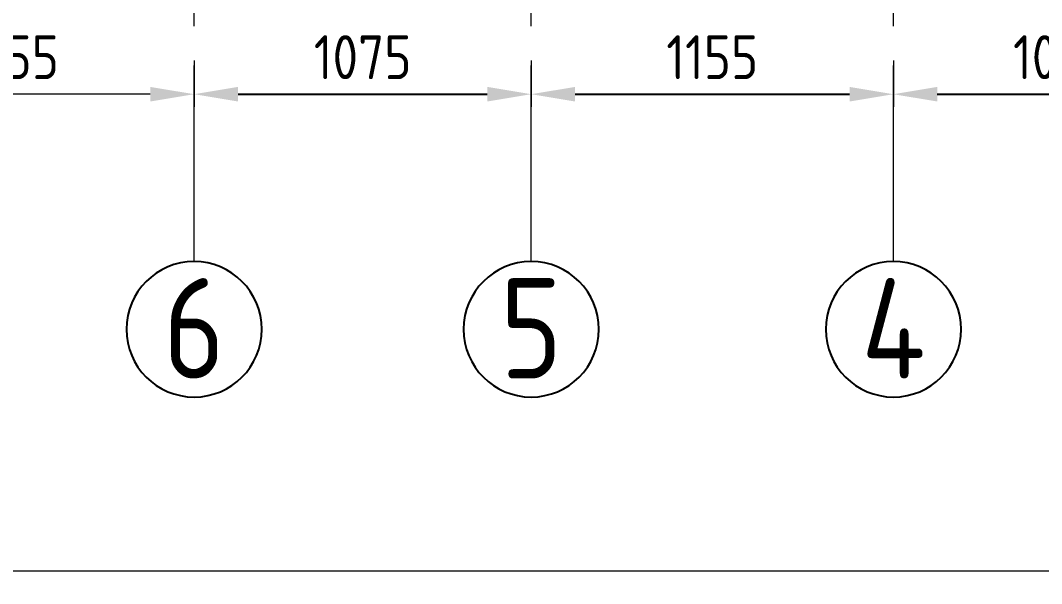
# Model space of a CAD drawing. Header units: millimetres. Extents: x 52110 to 400893, y -153728 to 31997.
# Drawn here: x 180134 to 183390, y -52259 to -50464 of the extents above; entities that cross this region are included whole.
import ezdxf
from ezdxf.enums import TextEntityAlignment as Align

# ---------------------------------------------------------------- set-up
doc = ezdxf.new("R2010")
doc.units = ezdxf.units.MM
doc.header["$LTSCALE"] = 500
doc.linetypes.add('CENTER', pattern=[2, 1.25, -0.25, 0.25, -0.25])
for name, color, linetype, lineweight in [('BIAOZHU', 3, 'Continuous', 25), ('SHI', 7, 'Continuous', 40), ('WEN', 3, 'Continuous', 20), ('ZHONG', 1, 'CENTER', 20)]:
    doc.layers.add(name, color=color, linetype=linetype, lineweight=lineweight)
doc.styles.add('GB', font='gbenor.shx', dxfattribs={"bigfont": 'gbcbig.shx'})
doc.dimstyles.new('ISO-25$0', dxfattribs={"dimscale": 40, "dimtxt": 3.5, "dimasz": 3.5, "dimexe": 1, "dimexo": 0.2, "dimgap": 1.2, "dimtad": 1, "dimtoh": 1, "dimdec": 1, "dimzin": 9, "dimdsep": 46, "dimtxsty": 'GB', "dimcen": 0, "dimclrd": 3, "dimclre": 3, "dimclrt": 256, "dimadec": 0, "dimazin": 2, "dimtfac": 1, "dimtdec": 1, "dimtix": 1, "dimtmove": 0, "dimatfit": 3, "dimldrblk": 'DOTSMALL', "dimfxl": 0, "dimlwd": -1, "dimlwe": 20, "dimarcsym": 0})

# ---------------------------------------------------------------- blocks, each defined once
blk = doc.blocks.new('序号')
at = {"layer": 'BIAOZHU'}
blk.add_circle((0, -5.397), 5.397, dxfattribs=at)
at = {"layer": 'BIAOZHU', "style": 'GB', "flags": 8}
blk.add_attdef('序号', text='', height=8, dxfattribs=at).set_placement((0, -5.478), align=Align.MIDDLE)
blk = doc.blocks.new('*D1085')
at = {"layer": 'BIAOZHU', "color": 3, "linetype": 'ByBlock', "lineweight": 20}
for p, q in [((182917.4, -50592.4), (182917.4, -50739.4)), ((183992.4, -50592.4), (183992.4, -50739.4))]:
    blk.add_line(p, q, dxfattribs=at)
at = {"layer": 'BIAOZHU', "color": 3, "linetype": 'ByBlock'}
blk.add_line((183057.4, -50699.4), (183852.4, -50699.4), dxfattribs=at)
at = {"layer": 'BIAOZHU', "color": 3}
for points in [[(183057.4, -50676.1), (183057.4, -50722.7), (182917.4, -50699.4)], [(183852.4, -50676.1), (183852.4, -50722.7), (183992.4, -50699.4)]]:
    blk.add_solid(points, dxfattribs=at)
at = {"layer": 'Defpoints', "color": 0}
for p in [(182917.4, -50584.4), (183992.4, -50584.4), (183992.4, -50699.4)]:
    blk.add_point(p, dxfattribs=at)
at = {"layer": 'BIAOZHU', "insert": (183454.9, -50581.4), "char_height": 140, "attachment_point": 5, "style": 'GB'}
blk.add_mtext('1075', dxfattribs=at)
blk = doc.blocks.new('_DotSmall')
at = {"color": 0, "linetype": 'ByBlock', "const_width": 0.5}
blk.add_lwpolyline([(-0.0625, 0, 1), (0.0625, 0, 1)], format="xyb", close=True, dxfattribs=at)
blk = doc.blocks.new('*D1092')
at = {"layer": 'BIAOZHU', "color": 3, "linetype": 'ByBlock', "lineweight": 20}
for p, q in [((180687.4, -50592.4), (180687.4, -50739.4)), ((181762.4, -50592.4), (181762.4, -50739.4))]:
    blk.add_line(p, q, dxfattribs=at)
at = {"layer": 'BIAOZHU', "color": 3, "linetype": 'ByBlock'}
blk.add_line((180827.4, -50699.4), (181622.4, -50699.4), dxfattribs=at)
at = {"layer": 'BIAOZHU', "color": 3}
for points in [[(180827.4, -50676.1), (180827.4, -50722.7), (180687.4, -50699.4)], [(181622.4, -50676.1), (181622.4, -50722.7), (181762.4, -50699.4)]]:
    blk.add_solid(points, dxfattribs=at)
at = {"layer": 'Defpoints', "color": 0}
for p in [(180687.4, -50584.4), (181762.4, -50584.4), (181762.4, -50699.4)]:
    blk.add_point(p, dxfattribs=at)
at = {"layer": 'BIAOZHU', "insert": (181224.9, -50581.4), "char_height": 140, "attachment_point": 5, "style": 'GB'}
blk.add_mtext('1075', dxfattribs=at)
blk = doc.blocks.new('*D1093')
at = {"layer": 'BIAOZHU', "color": 3, "linetype": 'ByBlock', "lineweight": 20}
for p, q in [((181762.4, -50691.4), (181762.4, -50659.4)), ((182917.4, -50691.4), (182917.4, -50659.4))]:
    blk.add_line(p, q, dxfattribs=at)
at = {"layer": 'BIAOZHU', "color": 3}
blk.add_line((181902.4, -50699.4), (182777.4, -50699.4), dxfattribs=at)
for points in [[(181902.4, -50676.1), (181902.4, -50722.7), (181762.4, -50699.4)], [(182777.4, -50676.1), (182777.4, -50722.7), (182917.4, -50699.4)]]:
    blk.add_solid(points, dxfattribs=at)
at = {"layer": 'Defpoints', "color": 0}
for p in [(181762.4, -50699.4), (182917.4, -50699.4), (182917.4, -50699.4)]:
    blk.add_point(p, dxfattribs=at)
at = {"layer": 'BIAOZHU', "insert": (182339.9, -50581.4), "char_height": 140, "attachment_point": 5, "style": 'GB'}
blk.add_mtext('1155', dxfattribs=at)
blk = doc.blocks.new('*D1097')
at = {"layer": 'Defpoints', "color": 0}
for p in [(185927.4, -48331.1), (165847.4, -48466.2), (165847.4, -52219.4)]:
    blk.add_point(p, dxfattribs=at)
at = {"layer": 'WEN', "color": 3, "linetype": 'ByBlock', "lineweight": 20}
for p, q in [((185927.4, -48339.1), (185927.4, -52259.4)), ((165847.4, -48474.2), (165847.4, -52259.4))]:
    blk.add_line(p, q, dxfattribs=at)
at = {"layer": 'WEN', "color": 3, "linetype": 'ByBlock'}
blk.add_line((185787.4, -52219.4), (165987.4, -52219.4), dxfattribs=at)
at = {"layer": 'WEN', "color": 3}
for points in [[(165987.4, -52196), (165987.4, -52242.7), (165847.4, -52219.4)], [(185787.4, -52196), (185787.4, -52242.7), (185927.4, -52219.4)]]:
    blk.add_solid(points, dxfattribs=at)
at = {"layer": 'WEN', "insert": (175887.4, -52094.4), "char_height": 140, "attachment_point": 5, "style": 'GB'}
blk.add_mtext('20080(加热炉有效长度）', dxfattribs=at)
blk = doc.blocks.new('*D1161')
at = {"layer": 'Defpoints', "color": 0}
for p in [(179532.4, -50699.4), (179532.4, -50699.4), (180687.4, -50699.4)]:
    blk.add_point(p, dxfattribs=at)
at = {"layer": 'WEN', "color": 3, "linetype": 'ByBlock', "lineweight": 20}
for p, q in [((179532.4, -50691.4), (179532.4, -50659.4)), ((180687.4, -50691.4), (180687.4, -50659.4))]:
    blk.add_line(p, q, dxfattribs=at)
at = {"layer": 'WEN', "color": 3}
blk.add_line((180547.4, -50699.4), (179672.4, -50699.4), dxfattribs=at)
for points in [[(179672.4, -50676.1), (179672.4, -50722.7), (179532.4, -50699.4)], [(180547.4, -50676.1), (180547.4, -50722.7), (180687.4, -50699.4)]]:
    blk.add_solid(points, dxfattribs=at)
at = {"layer": 'WEN', "insert": (180109.9, -50581.4), "char_height": 140, "attachment_point": 5, "style": 'GB'}
blk.add_mtext('1155', dxfattribs=at)

msp = doc.modelspace()

# ---------------------------------------------------------------- linework, layer by layer
at = {"layer": 'ZHONG'}
for p, q in [((180687.41202, -51232.95576), (180687.41202, -48778.01452)), ((181762.41202, -51232.95576), (181762.41202, -48778.01452)), ((182917.40863, -51232.95576), (182917.40863, -48778.01452))]:
    msp.add_line(p, q, dxfattribs=at)

# ---------------------------------------------------------------- block references
at = {"layer": 'SHI'}
ref = msp.add_blockref('序号', (180687.41202, -51664.68376), dxfattribs=dict(at, xscale=-40, yscale=40, zscale=40, rotation=180))
ref.add_attrib('序号', '6', dxfattribs={"layer": 'BIAOZHU', "height": 320, "style": 'GB', "flags": 8}).set_placement((180687.41202, -51445.54786), align=Align.MIDDLE)
ref = msp.add_blockref('序号', (181762.41202, -51664.68376), dxfattribs=dict(at, xscale=-40, yscale=40, zscale=40, rotation=180))
ref.add_attrib('序号', '5', dxfattribs={"layer": 'BIAOZHU', "height": 320, "style": 'GB', "flags": 8}).set_placement((181762.41202, -51445.54786), align=Align.MIDDLE)
ref = msp.add_blockref('序号', (182917.40863, -51664.68376), dxfattribs=dict(at, xscale=-40, yscale=40, zscale=40, rotation=180))
ref.add_attrib('序号', '4', dxfattribs={"layer": 'BIAOZHU', "height": 320, "style": 'GB', "flags": 8}).set_placement((182917.40863, -51445.54786), align=Align.MIDDLE)

# ---------------------------------------------------------------- dimensions: what is measured, and where the dimension line sits
at = {"layer": 'BIAOZHU'}
for base, p1, p2, override, picture, middle in [((181762.41202, -50699.39433), (180687.41202, -50584.43632), (181762.41202, -50584.43632), {"dimtmove": 1, "dimatfit": 0, "dimfxl": 1.25}, '*D1092', (181224.91202, -50581.39433)), ((182917.40863, -50699.39433), (181762.41202, -50699.39433), (182917.40863, -50699.39433), {"dimatfit": 0, "dimfxl": 1.25}, '*D1093', (182339.91033, -50581.39433)), ((183992.41202, -50699.39433), (182917.40863, -50584.43632), (183992.41202, -50584.43632), {"dimtmove": 1, "dimatfit": 0, "dimfxl": 1.25}, '*D1085', (183454.91033, -50581.39433))]:
    dim = msp.add_linear_dim(base=base, p1=p1, p2=p2, dimstyle='ISO-25$0', override=override, dxfattribs=at)
    dim.commit()
    dim.dimension.update_dxf_attribs({"geometry": picture, "text_midpoint": middle})
at = {"layer": 'WEN'}
dim = msp.add_linear_dim(base=(165847.40863, -52219.36948), p1=(185927.40863, -48331.12484), p2=(165847.40863, -48466.22156), text='<>(加热炉有效长度）', dimstyle='ISO-25$0', override={"dimatfit": 0, "dimfxl": 1.8}, dxfattribs=at)
dim.commit()
dim.dimension.update_dxf_attribs({"geometry": '*D1097', "text_midpoint": (175887.40863, -52094.42095)})
dim = msp.add_linear_dim(base=(179532.41202, -50699.39433), p1=(180687.41202, -50699.39433), p2=(179532.41202, -50699.39433), dimstyle='ISO-25$0', override={"dimatfit": 0, "dimfxl": 1.25}, dxfattribs=at)
dim.commit()
dim.dimension.update_dxf_attribs({"geometry": '*D1161', "text_midpoint": (180109.91202, -50581.39433)})

doc.saveas('drawing.dxf')
